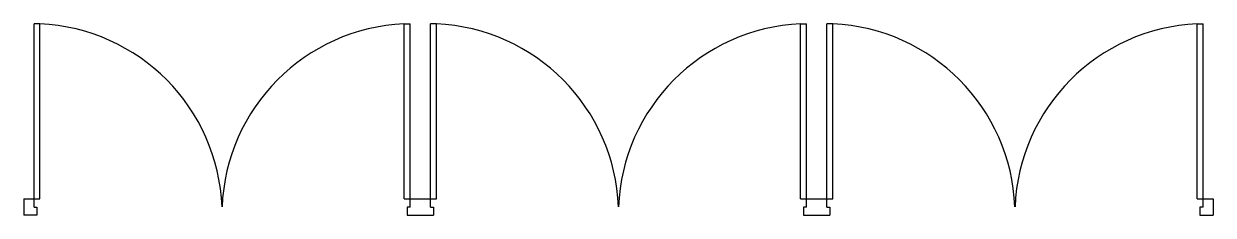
# Model space of a CAD drawing. Header units: inches. Extents: x 4.83 to 5.83, y 4.78 to 4.94.
import ezdxf

# ---------------------------------------------------------------- set-up
doc = ezdxf.new("R2010")
doc.units = ezdxf.units.IN
doc.header["$MEASUREMENT"] = 0

msp = doc.modelspace()

# ---------------------------------------------------------------- linework, layer by layer
for p, q in [((4.8473, 4.944), (4.8423, 4.944)), ((4.8423, 4.7896), (4.8423, 4.944)), ((4.8473, 4.7965), (4.8473, 4.944)), ((5.1535, 4.7965), (5.1535, 4.944)), ((5.1535, 4.944), (5.1585, 4.944)), ((5.1585, 4.7896), (5.1585, 4.944)), ((5.1806, 4.944), (5.1756, 4.944)), ((5.1756, 4.7896), (5.1756, 4.944)), ((5.1806, 4.7965), (5.1806, 4.944)), ((5.4868, 4.944), (5.4918, 4.944)), ((5.4868, 4.7965), (5.4868, 4.944)), ((5.4918, 4.7896), (5.4918, 4.944)), ((5.5139, 4.944), (5.5089, 4.944)), ((5.5089, 4.7896), (5.5089, 4.944)), ((5.5139, 4.7965), (5.5139, 4.944)), ((5.8202, 4.944), (5.8252, 4.944)), ((5.8202, 4.7965), (5.8202, 4.944)), ((5.8252, 4.7896), (5.8252, 4.944)), ((4.8337, 4.7965), (4.8473, 4.7965)), ((4.8337, 4.7965), (4.8337, 4.7828)), ((5.1535, 4.7965), (5.1806, 4.7965)), ((5.4868, 4.7965), (5.5139, 4.7965)), ((5.8202, 4.7965), (5.8337, 4.7965)), ((5.8337, 4.7965), (5.8337, 4.7828)), ((4.8448, 4.7828), (4.8337, 4.7828)), ((4.8423, 4.7896), (4.8448, 4.7896)), ((4.8448, 4.7896), (4.8448, 4.7828)), ((5.1559, 4.7896), (5.1559, 4.7828)), ((5.1585, 4.7896), (5.1559, 4.7896)), ((5.1559, 4.7828), (5.1782, 4.7828)), ((5.1756, 4.7896), (5.1782, 4.7896)), ((5.1782, 4.7896), (5.1782, 4.7828)), ((5.4918, 4.7896), (5.4893, 4.7896)), ((5.4893, 4.7896), (5.4893, 4.7828)), ((5.4893, 4.7828), (5.5115, 4.7828)), ((5.5089, 4.7896), (5.5115, 4.7896)), ((5.5115, 4.7896), (5.5115, 4.7828)), ((5.8252, 4.7896), (5.8226, 4.7896)), ((5.8226, 4.7896), (5.8226, 4.7828)), ((5.8226, 4.7828), (5.8337, 4.7828))]:
    msp.add_line(p, q)
for centre, start, end in [((4.8399, 4.7835), 2.237, 87.3664), ((5.1609, 4.7835), 92.6336, 177.763), ((5.1732, 4.7835), 2.237, 87.3664), ((5.4942, 4.7835), 92.6336, 177.763), ((5.5065, 4.7835), 2.237, 87.3664), ((5.8276, 4.7835), 92.6336, 177.763)]:
    msp.add_arc(centre, 0.1606, start, end)

doc.saveas('drawing.dxf')
